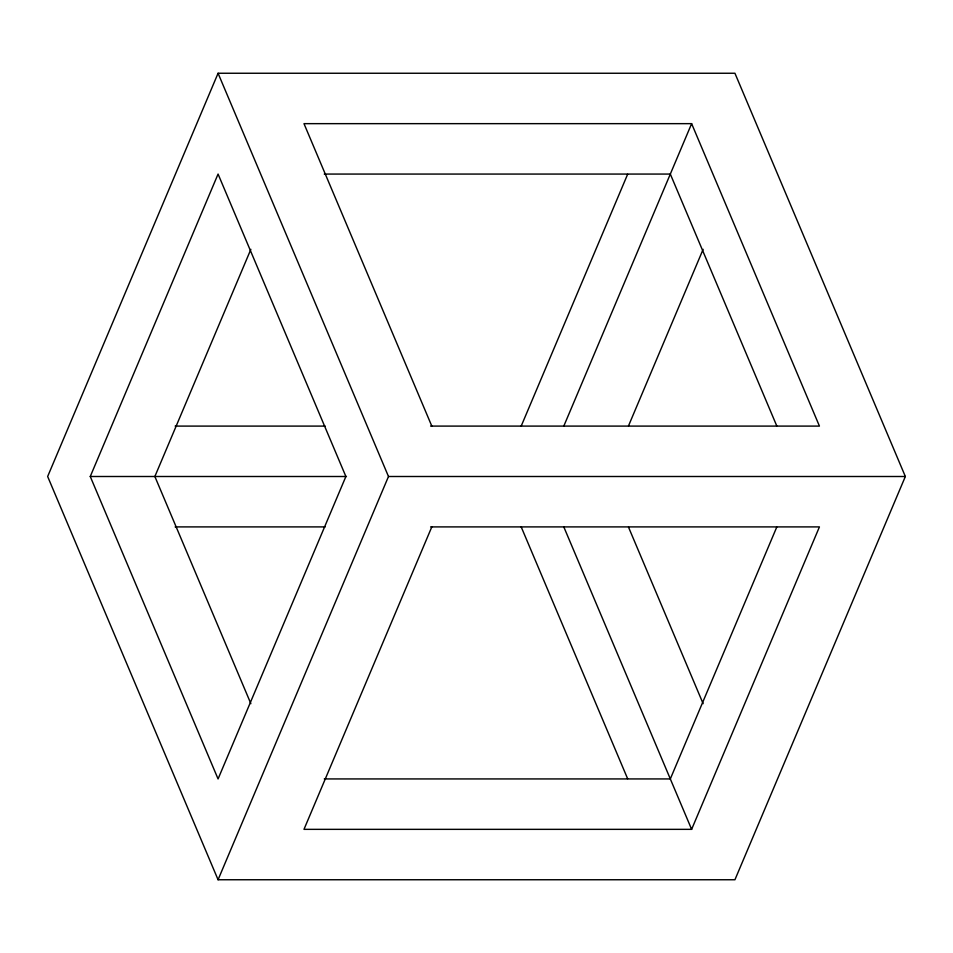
<?xml version="1.0" encoding="UTF-8"?>
<svg xmlns="http://www.w3.org/2000/svg" width="953" height="953" viewBox="0 0 953 953"><rect width="100%" height="100%" fill="white"/><g stroke="black" fill="none" stroke-linecap="round" stroke-linejoin="round"><path stroke-width="1.43" d="M218.07 73.25L47.65 476.5L218.07 879.75L734.93 879.75L905.35 476.5L734.93 73.25L218.07 73.25L388.49 476.5L218.07 879.75M90.261 476.5L218.07 174.065L345.891 476.5L218.07 778.935L90.261 476.5L346.451 476.5M250.865 249.329L154.862 476.5L250.865 703.671M431.804 526.902L303.983 829.348L691.628 829.348L819.437 526.902L430.601 526.902M521.196 426.098L627.622 174.292M563.902 425.86L691.628 123.652L303.983 123.652L431.804 426.098M628.515 425.86L703.123 249.329M776.743 527.14L670.316 778.935L324.27 778.935M324.27 174.065L670.316 174.065L776.743 425.86M175.149 426.098L325.152 426.098M430.601 426.098L819.437 426.098L691.628 123.652M388.49 476.5L905.35 476.5M175.149 526.902L325.152 526.902M628.515 527.14L703.123 703.671M563.902 527.14L691.628 829.348M521.196 526.902L627.622 778.708"/></g></svg>
